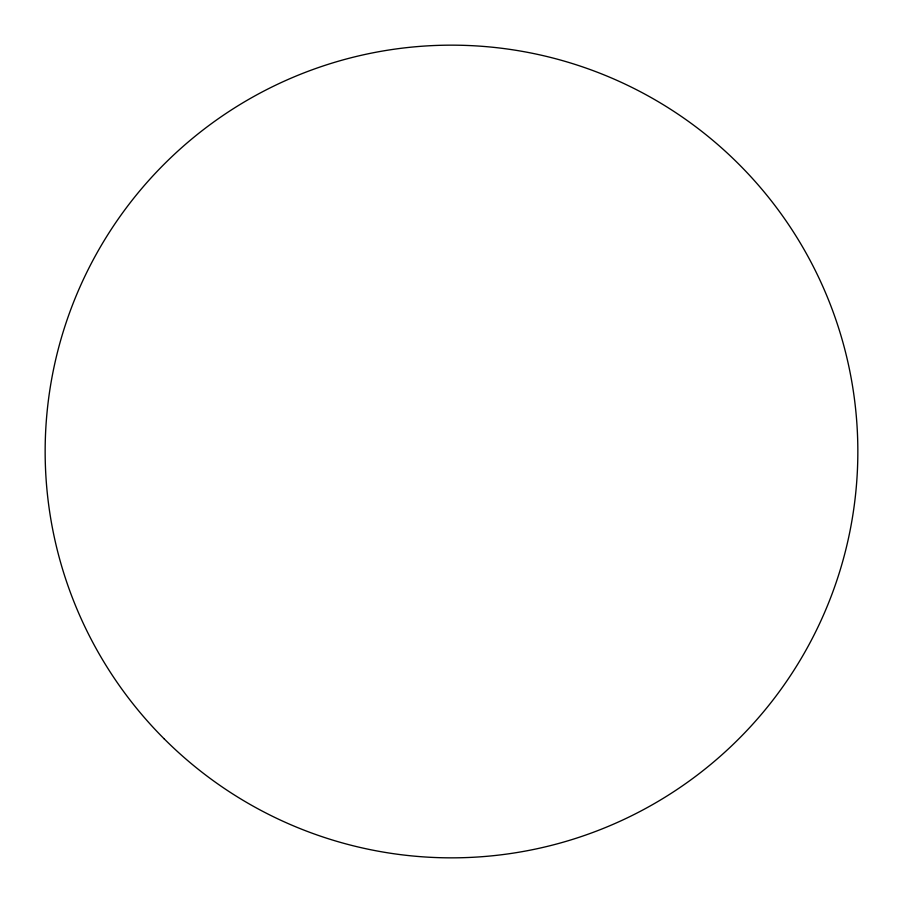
<?xml version="1.0" encoding="UTF-8"?>
<svg xmlns="http://www.w3.org/2000/svg" width="903" height="903" viewBox="0 0 903 903"><rect width="100%" height="100%" fill="white"/><g stroke="black" fill="none" stroke-linecap="round" stroke-linejoin="round"><path stroke-width="1.35" d="M164.165 738.835A406.35 406.35 0 0 0 844 556.666A406.35 406.35 0 0 0 346.334 59A406.35 406.35 0 0 0 164.165 738.835"/></g></svg>
